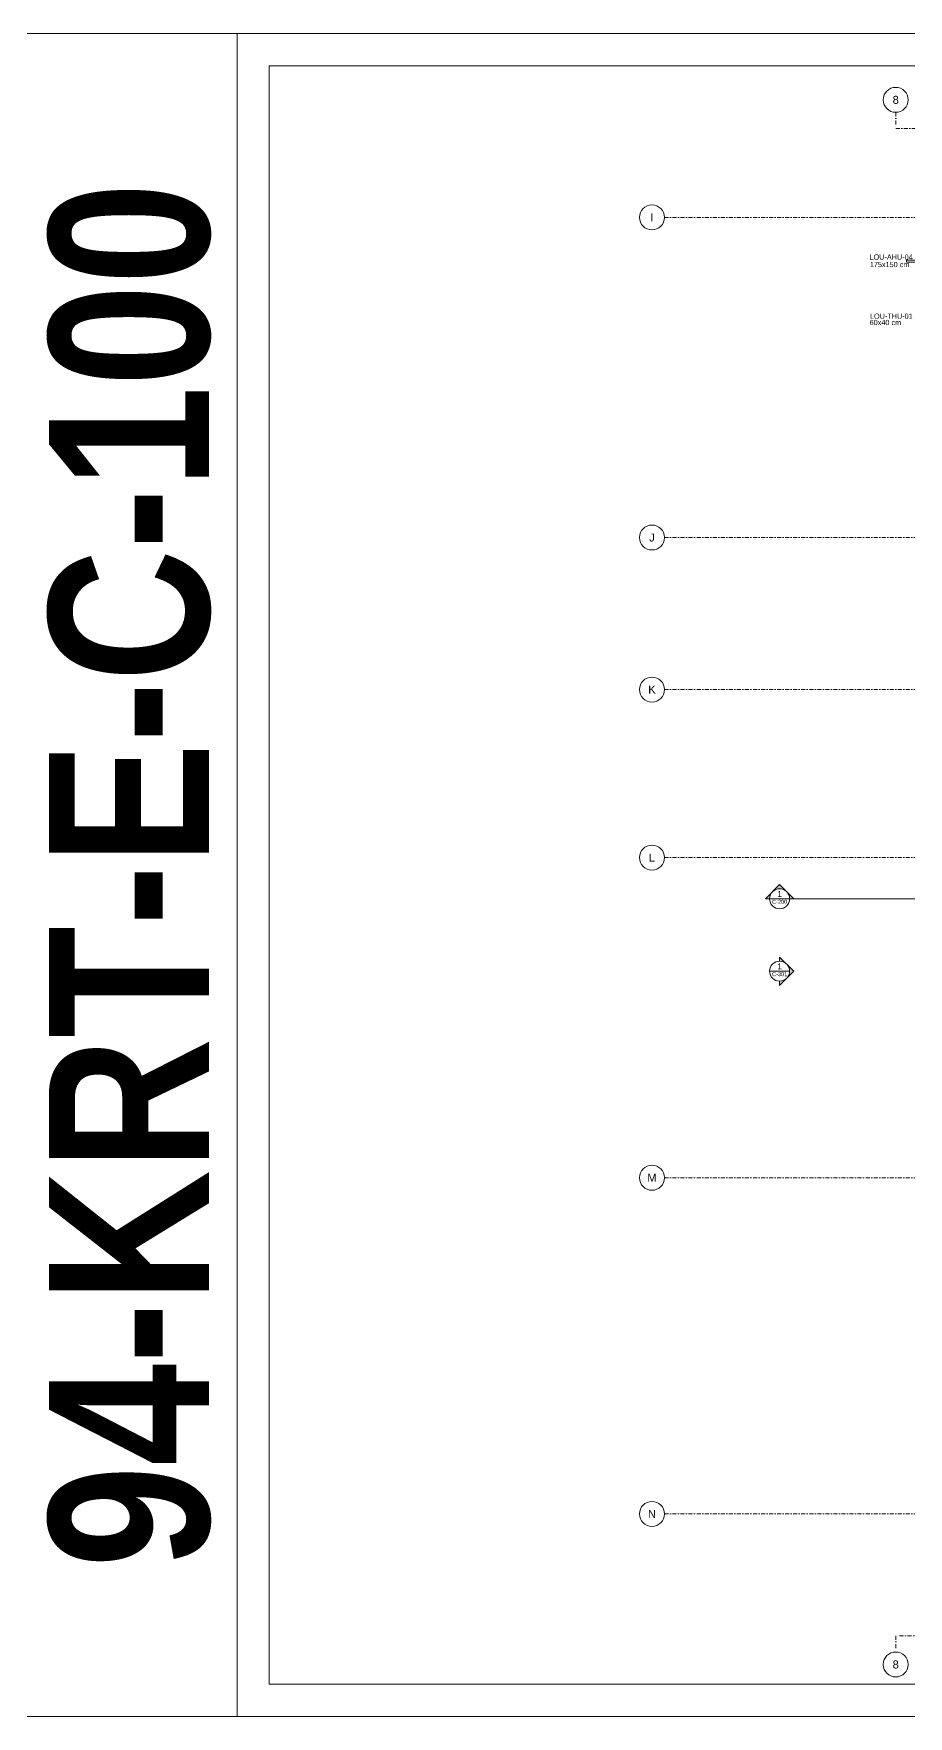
# Model space of a CAD drawing. Extents: x -9058 to 11890, y 0 to 7444.
# Drawn here: x 5437 to 7622, y 0 to 4205 of the extents above; entities that cross this region are included whole.
import ezdxf
from ezdxf.enums import TextEntityAlignment as Align

# ---------------------------------------------------------------- set-up
doc = ezdxf.new("R2010")
doc.units = 0
doc.header["$LTSCALE"] = 10
doc.header["$MEASUREMENT"] = 0
doc.linetypes.add('DASHDOT', pattern=[1, 0.5, -0.25, 0, -0.25])
doc.layers.get('0').update_dxf_attribs({"color": 9, "lineweight": 9})
for name, color, linetype, lineweight in [('06D', 9, 'Continuous', 9), ('21', 9, 'Continuous', 9), ('24', 9, 'DASHDOT', 9), ('40A', 9, 'Continuous', 9)]:
    doc.layers.add(name, color=color, linetype=linetype, lineweight=lineweight)
doc.styles.add('$1$Arial', font='arial.ttf', dxfattribs={"height": 2.5})
doc.styles.add('Arial', font='arial.ttf', dxfattribs={"height": 2.5})
doc.styles.add('MuuM_TEXT-BOLD', font='ARIALNB.TTF')
doc.styles.add('Y200-ARIAL', font='arial.ttf', dxfattribs={"width": 0.8})

# ---------------------------------------------------------------- blocks, each defined once
blk = doc.blocks.new('p-mek')
blk.add_lwpolyline([(-27, -80), (-18.3, -85), (-58.3, -85), (-58.3, -90), (-18.3, -90), (-27, -95), (-25.5, -97.6), (-8, -87.5), (-25.5, -77.4)], close=True)
at = {"style": 'Y200-ARIAL', "width": 0.8}
for s, p in [('LOU-AHU-04', (-150.4, -83.7)), ('175x150 cm', (-149.7, -102.3)), ('60x40 cm', (-150.1, -247.1)), ('LOU-THU-01', (-149.3, -231.3))]:
    blk.add_text(s, height=13, dxfattribs=at).set_placement(p)
blk = doc.blocks.new('$0$0_aks')
at = {"linetype": 'Continuous'}
blk.add_circle((0, 0), 3.12, dxfattribs=at)
at = {"style": '$1$Arial'}
blk.add_attdef('AKS', text='', height=2.5, dxfattribs=at).set_placement((0, 0), align=Align.MIDDLE_CENTER)
blk = doc.blocks.new('0_exteriorelevation2')
h = blk.add_hatch(color=256)
edge = h.paths.add_edge_path()
edge.add_arc((0, 0), 5, 45, 90)
edge.add_line((0, 5), (0, 7.07))
edge.add_line((0, 7.07), (3.54, 3.54))
edge = h.paths.add_edge_path()
edge.add_line((0, -5), (0, -7.07))
edge.add_line((0, -7.07), (3.54, -3.54))
edge.add_arc((0, 0), 5, 270, 315, ccw=False)
h.paths.add_polyline_path([(3.79, 3.28), (7.07, 0), (3.54, -3.54), (3.77, -3.29), (3.92, -3.11), (4.03, -2.96), (4.19, -2.73), (4.41, -2.36), (4.51, -2.15), (4.59, -1.99), (4.66, -1.81), (4.75, -1.55), (4.83, -1.3), (4.89, -1.03), (4.93, -0.84), (4.97, -0.5), (5, -0.18), (5, 0.07), (4.99, 0.36), (4.96, 0.6), (4.91, 0.94), (4.86, 1.16), (4.82, 1.32), (4.77, 1.51), (4.69, 1.75), (4.58, 2), (4.47, 2.25), (4.36, 2.45), (4.26, 2.62), (4.13, 2.82), (3.97, 3.03), (3.84, 3.2), (3.69, 3.37), (3.55, 3.52)])
for points in [[(-5, 0), (5, 0)], [(0, -7.07), (7.07, 0), (0, 7.07), (0, 5)], [(0, -7.07), (7.07, 0), (0, 7.07), (0, 5)], [(0, -5), (0, -7.07)], [(0, -5), (0, -7.07)]]:
    blk.add_lwpolyline(points)
blk.add_circle((0, 0), 5)
at = {"style": 'Arial'}
blk.add_attdef('KESITADI', text='', height=3, dxfattribs=at).set_placement((0, 0), align=Align.BOTTOM_CENTER)
blk.add_attdef('PAFTAADI', text='', height=2, dxfattribs=at).set_placement((0, -0.5), align=Align.TOP_CENTER)
blk = doc.blocks.new('0_buildingsection')
h = blk.add_hatch(color=256)
h.paths.add_polyline_path([(7.07, 0), (0, 7.07), (-7.07, 0)])
h.paths.add_polyline_path([(5, 0, 1), (-5, 0)], flags=16)
for points in [[(7.07, 0), (0, 7.07), (-7.07, 0), (25, 0)], [(7.07, 0), (0, 7.07), (-7.07, 0), (7.07, 0)]]:
    blk.add_lwpolyline(points)
blk.add_circle((0, 0), 5)
at = {"style": 'Arial'}
blk.add_attdef('KESITADI', text='', height=3, dxfattribs=at).set_placement((0, 0), align=Align.BOTTOM_CENTER)
blk.add_attdef('PAFTAADI', text='', height=2, dxfattribs=at).set_placement((0, -0.5), align=Align.TOP_CENTER)

msp = doc.modelspace()

# ---------------------------------------------------------------- linework, layer by layer
at = {"layer": '21'}
msp.add_lwpolyline([(7264.7, 2043.03), (10283.45, 2043.03)], dxfattribs=at)
at = {"layer": '24', "ltscale": 2}
for points in [[(7590.06, 4008.37), (7590.06, 3968.37), (7690.06, 3968.37), (7690.06, 200.84)], [(7012.53, 3745.87), (10535.06, 3745.87)], [(7012.53, 2945.87), (10535.06, 2945.87)], [(7012.53, 2565.87), (10535.06, 2565.87)], [(7012.53, 2145.87), (10535.06, 2145.87)], [(7012.53, 1345.87), (10535.06, 1345.87)], [(7012.53, 505.87), (10535.06, 505.87)], [(7690.06, 200.84), (7590.06, 200.84), (7590.06, 160.84)]]:
    msp.add_lwpolyline(points, dxfattribs=at)
at = {"layer": '40A'}
for points in [[(5945, 4205), (0, 4205), (0, 0), (5945, 0)], [(11890, 4205), (5945, 4205), (5945, 0), (11890, 0)], [(11350.06, 80), (6025, 80), (6025, 4125), (11350.06, 4125)]]:
    msp.add_lwpolyline(points, close=True, dxfattribs=at)

# ---------------------------------------------------------------- block references
at = {"layer": '06D'}
msp.add_blockref('p-mek', (7675.06, 3723.87), dxfattribs=at)
at = {"layer": '21', "xscale": 5, "yscale": 5, "zscale": 5}
for name, p, values in [('0_buildingsection', (7300.06, 2043.03), {'KESITADI': '1', 'PAFTAADI': 'C-200'}), ('0_exteriorelevation2', (7300.06, 1862.12), {'KESITADI': '1', 'PAFTAADI': 'C-301'})]:
    msp.add_blockref(name, p, dxfattribs=at).add_auto_attribs(values)
at = {"layer": '24'}
ref = msp.add_blockref('$0$0_aks', (7590.06, 4039.62), dxfattribs=dict(at, xscale=10, yscale=10, zscale=10))
ref.add_attrib('AKS', '8', dxfattribs={"layer": '0', "height": 20, "style": '$1$Arial'}).set_placement((7590.06, 4039.62), align=Align.MIDDLE_CENTER)
ref = msp.add_blockref('$0$0_aks', (6981.28, 3745.87), dxfattribs=dict(at, xscale=10, yscale=10, zscale=10))
ref.add_attrib('AKS', 'I', dxfattribs={"layer": '0', "height": 20, "style": '$1$Arial'}).set_placement((6981.28, 3745.87), align=Align.MIDDLE_CENTER)
ref = msp.add_blockref('$0$0_aks', (6981.28, 2945.87), dxfattribs=dict(at, xscale=10, yscale=10, zscale=10))
ref.add_attrib('AKS', 'J', dxfattribs={"layer": '0', "height": 20, "style": '$1$Arial'}).set_placement((6981.28, 2945.87), align=Align.MIDDLE_CENTER)
ref = msp.add_blockref('$0$0_aks', (6981.28, 2565.87), dxfattribs=dict(at, xscale=10, yscale=10, zscale=10))
ref.add_attrib('AKS', 'K', dxfattribs={"layer": '0', "height": 20, "style": '$1$Arial'}).set_placement((6981.28, 2565.87), align=Align.MIDDLE_CENTER)
ref = msp.add_blockref('$0$0_aks', (6981.28, 2145.87), dxfattribs=dict(at, xscale=10, yscale=10, zscale=10))
ref.add_attrib('AKS', 'L', dxfattribs={"layer": '0', "height": 20, "style": '$1$Arial'}).set_placement((6981.28, 2145.87), align=Align.MIDDLE_CENTER)
ref = msp.add_blockref('$0$0_aks', (6981.28, 1345.87), dxfattribs=dict(at, xscale=10, yscale=10, zscale=10))
ref.add_attrib('AKS', 'M', dxfattribs={"layer": '0', "height": 20, "style": '$1$Arial'}).set_placement((6981.28, 1345.87), align=Align.MIDDLE_CENTER)
ref = msp.add_blockref('$0$0_aks', (6981.28, 505.87), dxfattribs=dict(at, xscale=10, yscale=10, zscale=10))
ref.add_attrib('AKS', 'N', dxfattribs={"layer": '0', "height": 20, "style": '$1$Arial'}).set_placement((6981.28, 505.87), align=Align.MIDDLE_CENTER)
ref = msp.add_blockref('$0$0_aks', (7590.06, 129.59), dxfattribs=dict(at, xscale=10, yscale=10, zscale=10))
ref.add_attrib('AKS', '8', dxfattribs={"layer": '0', "height": 20, "style": '$1$Arial'}).set_placement((7590.06, 129.59), align=Align.MIDDLE_CENTER)

# ---------------------------------------------------------------- texts
at = {"layer": '40A', "style": 'MuuM_TEXT-BOLD'}
msp.add_text('94-KRT-E-C-100', height=400, rotation=90, dxfattribs=at).set_placement((5875.06, 2102.5), align=Align.CENTER)

doc.saveas('drawing.dxf')
